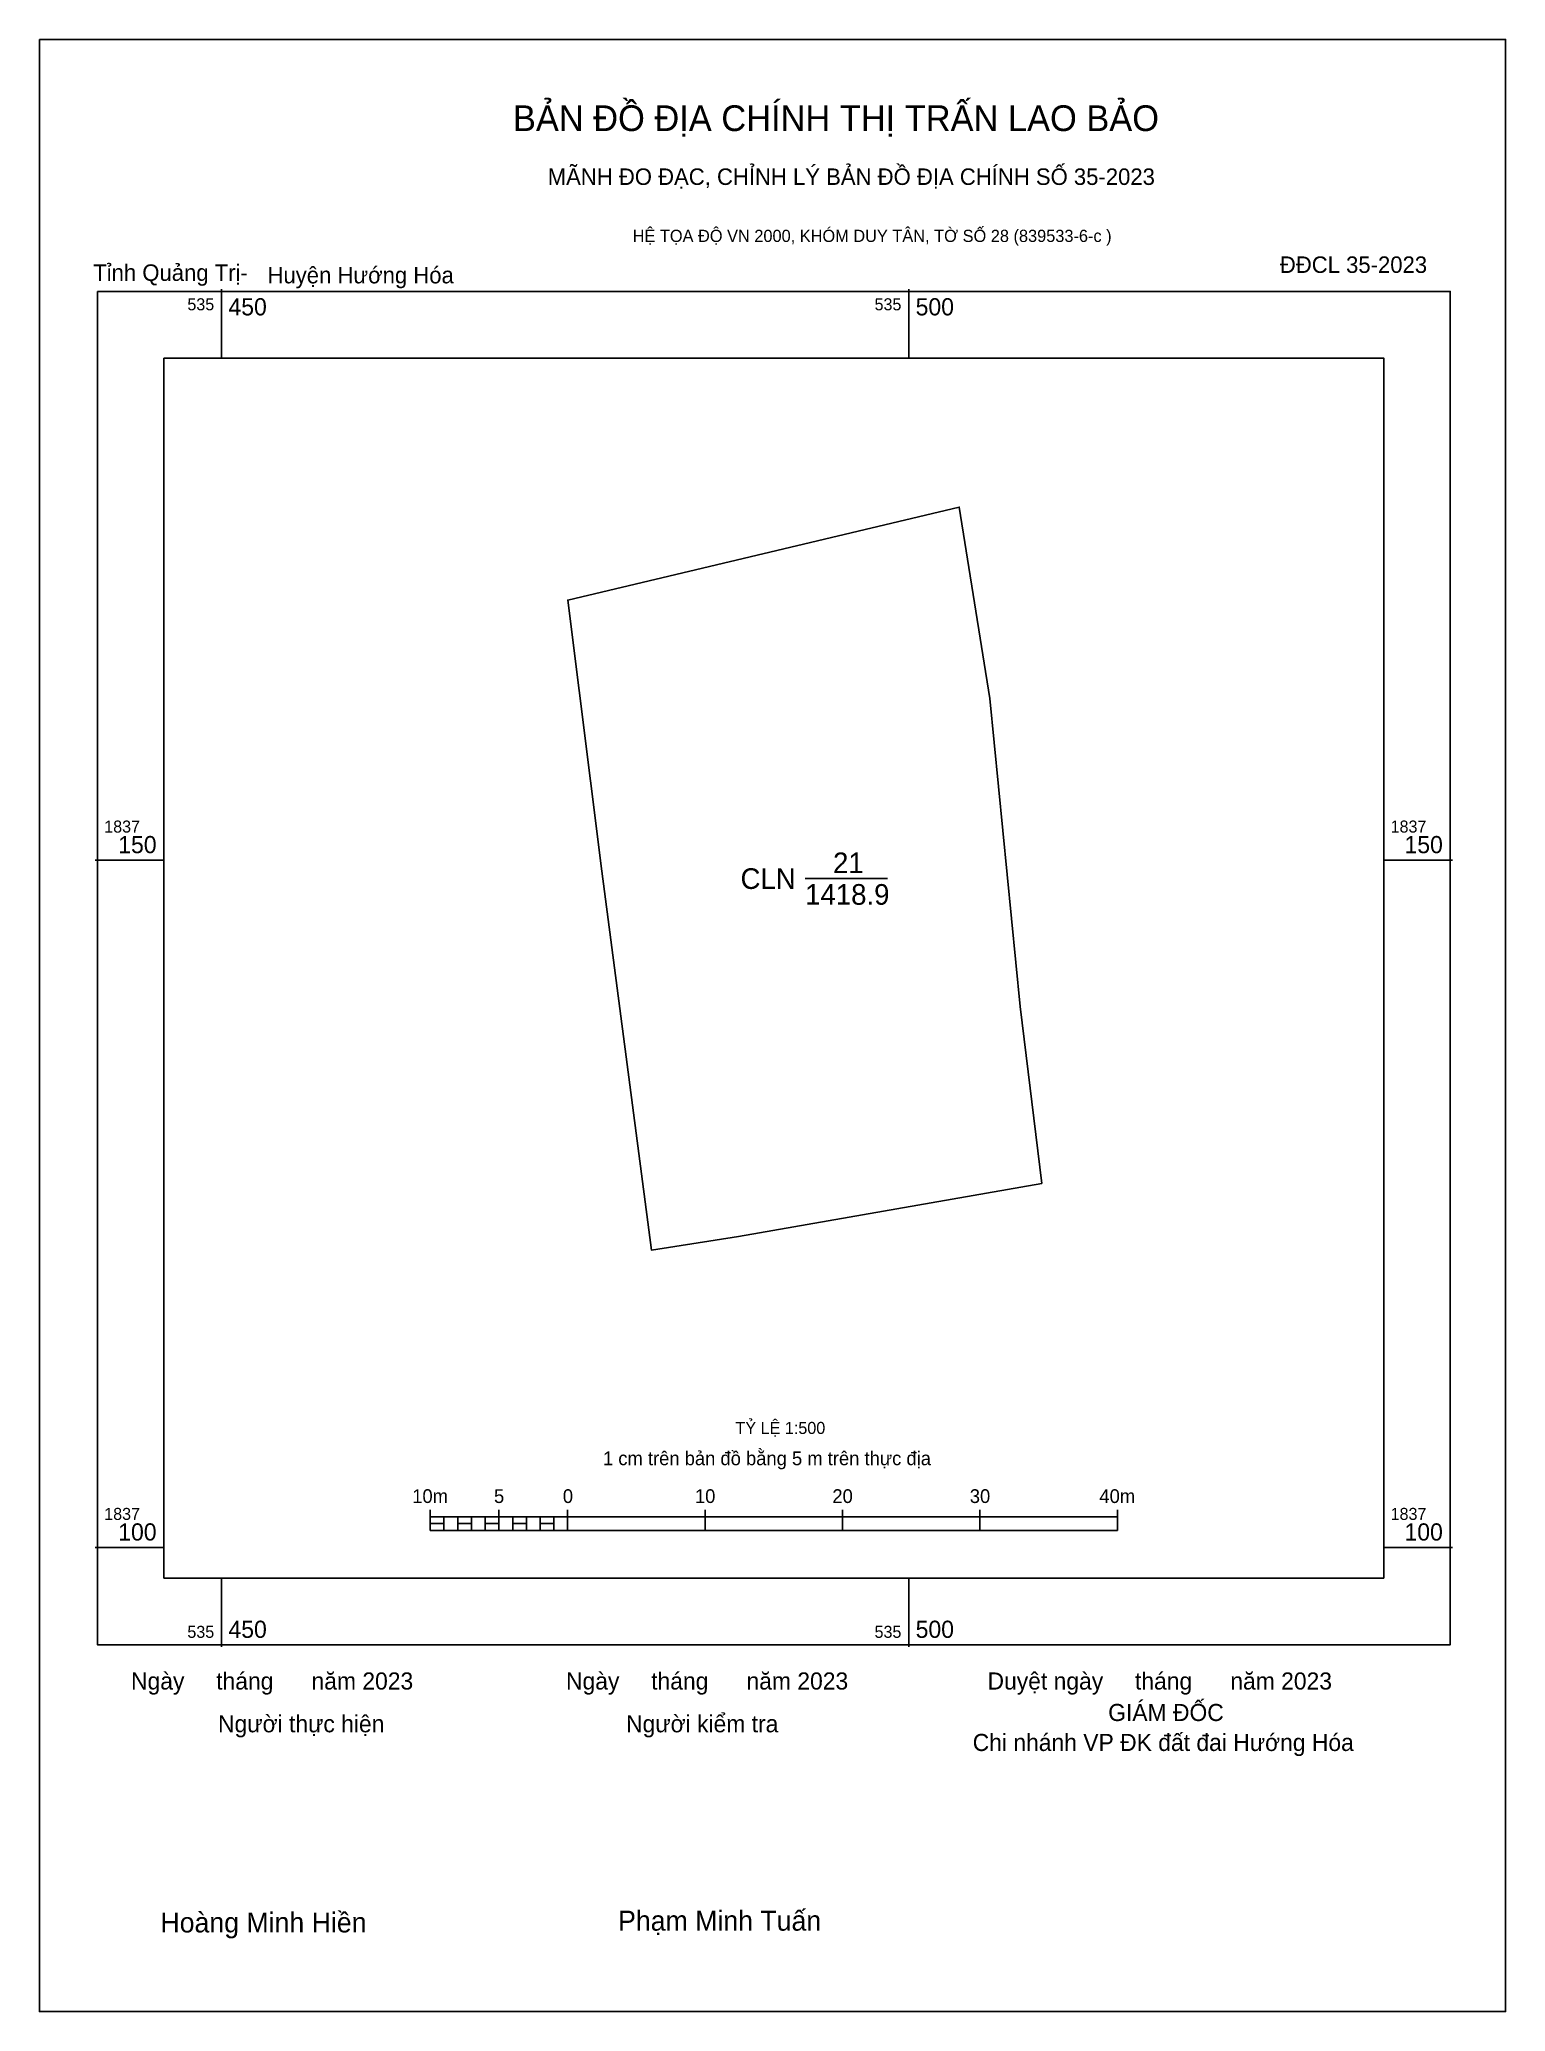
# Model space of a CAD drawing. Extents: x 535437 to 535543, y 1837066 to 1837210.
import ezdxf

# ---------------------------------------------------------------- set-up
doc = ezdxf.new("R2010")
doc.units = 0
for name, color, linetype in [('0-Text', 7, 'Continuous'), ('2025 - NGHIA TRANG', 7, 'Continuous'), ('2035 - GD DT', 7, 'Continuous'), ('giao thong 1 moi', 7, 'Continuous'), ('HT - CQ DT', 7, 'Continuous'), ('HT - TDTT DVO', 7, 'Continuous'), ('HT - TON GIAO', 7, 'Continuous'), ('KHUNG500', 7, 'Continuous')]:
    doc.layers.add(name, color=color, linetype=linetype)

msp = doc.modelspace()

# ---------------------------------------------------------------- linework, layer by layer
at = {"layer": '0-Text'}
msp.add_lwpolyline([(535436.75, 1837209.69), (535543.42, 1837209.69), (535543.42, 1837066.24), (535436.75, 1837066.24)], close=True, dxfattribs=at)
at = {"layer": '2025 - NGHIA TRANG'}
msp.add_lwpolyline([(535445.8, 1837186.52), (535534.56, 1837186.52), (535534.56, 1837097.77), (535445.8, 1837097.77)], close=True, dxfattribs=at)
at = {"layer": '2035 - GD DT'}
for p, q in [((535450, 1837191.52), (535450, 1837186.52)), ((535500, 1837191.52), (535500, 1837186.52)), ((535440.8, 1837150), (535445.8, 1837150)), ((535534.56, 1837150), (535539.56, 1837150)), ((535465.18, 1837102.73), (535465.18, 1837101.23)), ((535465.18, 1837102.23), (535515.18, 1837102.23)), ((535466.18, 1837102.23), (535466.18, 1837101.23)), ((535467.18, 1837102.23), (535467.18, 1837101.23)), ((535468.18, 1837102.23), (535468.18, 1837101.23)), ((535469.18, 1837102.23), (535469.18, 1837101.23)), ((535470.18, 1837102.73), (535470.18, 1837101.23)), ((535470.18, 1837102.23), (535470.18, 1837101.23)), ((535471.18, 1837102.23), (535471.18, 1837101.23)), ((535472.18, 1837102.23), (535472.18, 1837101.23)), ((535473.18, 1837102.23), (535473.18, 1837101.23)), ((535474.18, 1837102.23), (535474.18, 1837101.23)), ((535475.18, 1837102.73), (535475.18, 1837101.23)), ((535475.18, 1837102.23), (535475.18, 1837101.23)), ((535485.18, 1837102.73), (535485.18, 1837101.23)), ((535495.18, 1837102.73), (535495.18, 1837101.23)), ((535505.18, 1837102.73), (535505.18, 1837101.23)), ((535515.18, 1837102.73), (535515.18, 1837101.23)), ((535465.18, 1837101.23), (535515.18, 1837101.23)), ((535440.8, 1837100), (535445.8, 1837100)), ((535534.56, 1837100), (535539.56, 1837100)), ((535450, 1837097.77), (535450, 1837092.77)), ((535500, 1837097.77), (535500, 1837092.77))]:
    msp.add_line(p, q, dxfattribs=at)
for points in [[(535440.96, 1837191.37), (535539.4, 1837191.37), (535539.4, 1837092.92), (535440.96, 1837092.92)], [(535465.18, 1837101.73), (535466.18, 1837101.73), (535466.18, 1837101.23), (535465.18, 1837101.23)], [(535465.18, 1837101.73), (535466.18, 1837101.73), (535466.18, 1837101.23), (535465.18, 1837101.23)], [(535467.18, 1837101.73), (535468.18, 1837101.73), (535468.18, 1837101.23), (535467.18, 1837101.23)], [(535469.18, 1837101.73), (535470.18, 1837101.73), (535470.18, 1837101.23), (535469.18, 1837101.23)], [(535471.18, 1837101.73), (535472.18, 1837101.73), (535472.18, 1837101.23), (535471.18, 1837101.23)], [(535473.18, 1837101.73), (535474.18, 1837101.73), (535474.18, 1837101.23), (535473.18, 1837101.23)]]:
    msp.add_lwpolyline(points, close=True, dxfattribs=at)
at = {"layer": 'giao thong 1 moi'}
for p, q in [((535503.67, 1837175.68), (535503.67, 1837175.68)), ((535475.19, 1837168.91), (535475.19, 1837168.91)), ((535481.29, 1837121.62), (535481.29, 1837121.62))]:
    msp.add_line(p, q, dxfattribs=at)
at = {"layer": 'HT - TDTT DVO'}
msp.add_line((535492.46, 1837148.65), (535498.46, 1837148.65), dxfattribs=at)
msp.add_lwpolyline([(535505.89, 1837161.76), (535508.1, 1837139.35), (535509.67, 1837126.48), (535487.6, 1837122.62), (535481.29, 1837121.62), (535477.67, 1837149.2), (535475.19, 1837168.91), (535503.67, 1837175.68)], close=True, dxfattribs=at)

# ---------------------------------------------------------------- texts
at = {"layer": '2035 - GD DT'}
for s, height, p in [('BẢN ĐỒ ĐỊA CHÍNH THỊ TRẤN LAO BẢO', 1.8718, (535471.2, 1837203.03)), ('MÃNH ĐO ĐẠC, CHỈNH LÝ BẢN ĐỒ ĐỊA CHÍNH SỐ 35-2023', 1.2011, (535473.73, 1837199.11)), ('HỆ TỌA ĐỘ VN 2000, KHÓM DUY TÂN, TỜ SỐ 28 (839533-6-c )', 0.8891, (535479.91, 1837194.96)), ('535', 0.875, (535447.51, 1837189.99)), ('450', 1.25, (535450.5, 1837189.62)), ('535', 0.875, (535497.51, 1837189.99)), ('500', 1.25, (535500.5, 1837189.62)), ('1837', 0.875, (535441.46, 1837152)), ('1837', 0.875, (535535.06, 1837152)), ('150', 1.25, (535442.48, 1837150.5)), ('150', 1.25, (535536.07, 1837150.5)), ('1 cm trên bản đồ bằng 5 m trên thực địa', 1, (535477.75, 1837105.98)), ('10m', 1, (535463.87, 1837103.23)), ('5', 1, (535469.82, 1837103.23)), ('0', 1, (535474.83, 1837103.23)), ('10', 1, (535484.44, 1837103.23)), ('20', 1, (535494.44, 1837103.23)), ('30', 1, (535504.44, 1837103.23)), ('40m', 1, (535513.87, 1837103.23)), ('1837', 0.875, (535441.46, 1837102)), ('1837', 0.875, (535535.06, 1837102)), ('100', 1.25, (535442.48, 1837100.5)), ('100', 1.25, (535536.07, 1837100.5)), ('535', 0.875, (535447.51, 1837093.42)), ('450', 1.25, (535450.5, 1837093.42)), ('535', 0.875, (535497.51, 1837093.42)), ('500', 1.25, (535500.5, 1837093.42)), ('Ngày     tháng      năm 2023', 1.2442, (535443.41, 1837089.66)), ('Ngày     tháng      năm 2023', 1.2442, (535475.06, 1837089.66)), ('Duyệt ngày     tháng      năm 2023', 1.2442, (535505.73, 1837089.66)), ('Người thực hiện', 1.2442, (535449.74, 1837086.55)), ('Người kiểm tra', 1.2442, (535479.43, 1837086.55)), ('GIÁM ĐỐC', 1.244, (535514.51, 1837087.37)), ('Chi nhánh VP ĐK đất đai Hướng Hóa', 1.2442, (535504.65, 1837085.19)), ('Hoàng Minh Hiền', 1.4512, (535445.55, 1837071.99)), ('Phạm Minh Tuấn', 1.4512, (535478.85, 1837072.12))]:
    msp.add_text(s, height=height, dxfattribs=at).set_placement(p)
at = {"layer": 'HT - CQ DT'}
msp.add_text('TỶ LỆ 1:500', height=0.879, dxfattribs=at).set_placement((535487.39, 1837108.25))
at = {"layer": 'HT - TON GIAO'}
for s, p in [('ĐĐCL 35-2023', (535527, 1837192.71)), ('Tỉnh Quảng Trị-', (535440.66, 1837192.13)), ('Huyện Hướng Hóa', (535453.34, 1837191.95))]:
    msp.add_text(s, height=1.2011, dxfattribs=at).set_placement(p)
at = {"layer": 'KHUNG500'}
for s, p in [('CLN', (535487.76, 1837147.9)), ('21', (535494.49, 1837149.05)), ('1418.9', (535492.46, 1837146.75))]:
    msp.add_text(s, height=1.5, dxfattribs=at).set_placement(p)

doc.saveas('drawing.dxf')
